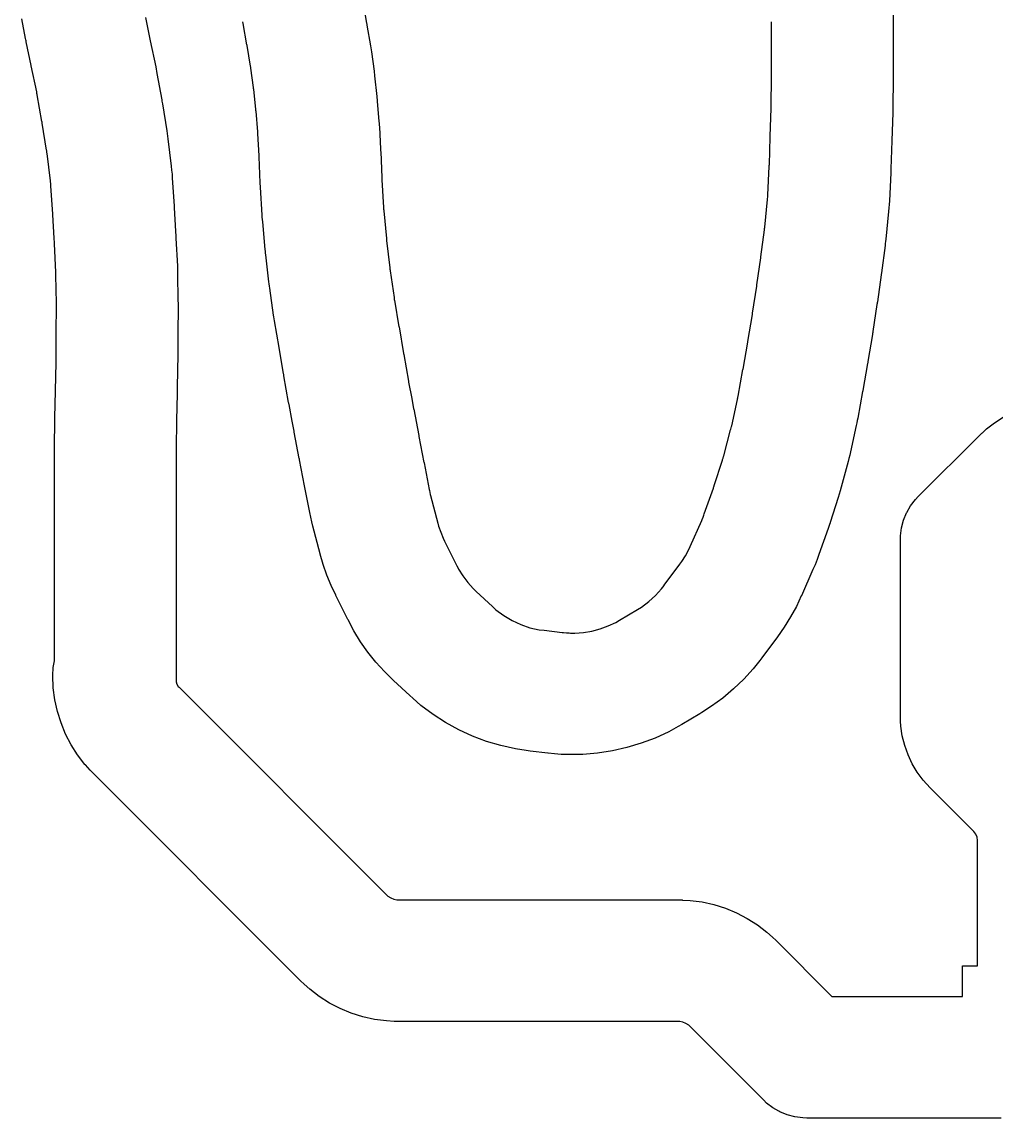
# Model space of a CAD drawing. Header units: inches. Extents: x 0.4 to 11.3, y -7.9 to -0.4.
# Drawn here: x 3.346 to 4.607, y -4.918 to -3.499 of the extents above; entities that cross this region are included whole.
import ezdxf

# ---------------------------------------------------------------- set-up
doc = ezdxf.new("R2010")
doc.units = ezdxf.units.IN
doc.header["$MEASUREMENT"] = 0
doc.layers.add('F.Cu', color=13, linetype='CONTINUOUS', true_color=0xc83434)

msp = doc.modelspace()

# ---------------------------------------------------------------- linework, layer by layer
at = {"layer": 'F.Cu', "linetype": 'CONTINUOUS'}
for p, q in [((3.7875, -3.4728), (3.7925, -3.5002)), ((4.4747, -3.4758), (4.4743, -3.4998)), ((3.351, -3.5203), (3.3462, -3.4948)), ((3.5061, -3.4929), (3.5123, -3.5232)), ((3.6322, -3.4989), (3.6321, -3.4985)), ((3.6324, -3.4996), (3.6322, -3.4989)), ((3.6325, -3.5004), (3.6324, -3.4996)), ((3.6326, -3.5008), (3.6325, -3.5004)), ((3.6375, -3.5282), (3.6326, -3.5008)), ((3.6326, -3.5008), (3.6326, -3.5008)), ((3.7925, -3.5002), (3.7925, -3.5002)), ((3.7925, -3.5002), (3.7926, -3.5011)), ((3.7926, -3.5011), (3.7928, -3.5019)), ((3.7928, -3.5019), (3.7929, -3.5028)), ((3.7929, -3.5028), (3.7929, -3.5028)), ((3.7929, -3.5028), (3.7975, -3.5299)), ((4.3166, -3.5317), (4.3169, -3.4992)), ((4.3169, -3.4992), (4.3169, -3.4987)), ((4.3169, -3.4992), (4.3169, -3.4992)), ((4.3169, -3.4992), (4.3169, -3.4992)), ((4.4743, -3.5003), (4.4741, -3.5328)), ((4.4743, -3.4998), (4.4743, -3.4998)), ((4.4743, -3.4998), (4.4743, -3.4999)), ((4.4743, -3.4999), (4.4743, -3.5001)), ((4.4743, -3.5001), (4.4743, -3.5003)), ((4.4743, -3.5003), (4.4743, -3.5003)), ((4.4743, -3.5003), (4.4743, -3.5003)), ((3.351, -3.5204), (3.351, -3.5203)), ((3.3513, -3.5218), (3.351, -3.5204)), ((3.351, -3.5204), (3.351, -3.5204)), ((3.3516, -3.5232), (3.3513, -3.5218)), ((3.3518, -3.5246), (3.3516, -3.5232)), ((3.3519, -3.5247), (3.3518, -3.5246)), ((3.3518, -3.5246), (3.3518, -3.5246)), ((3.3581, -3.555), (3.3519, -3.5247)), ((3.5123, -3.5232), (3.5123, -3.5232)), ((3.5123, -3.5232), (3.5124, -3.5233)), ((3.5124, -3.5233), (3.5124, -3.5233)), ((3.5124, -3.5233), (3.5195, -3.5569)), ((3.6375, -3.5283), (3.6375, -3.5282)), ((3.6375, -3.5282), (3.6375, -3.5282)), ((3.6376, -3.5286), (3.6375, -3.5283)), ((3.6377, -3.5289), (3.6376, -3.5286)), ((3.6377, -3.5291), (3.6377, -3.5289)), ((3.6423, -3.5562), (3.6377, -3.5291)), ((3.6377, -3.5291), (3.6377, -3.5291)), ((3.7975, -3.5299), (3.7975, -3.5299)), ((3.7975, -3.5299), (3.798, -3.5325)), ((3.798, -3.5325), (3.7983, -3.535)), ((4.3166, -3.5327), (4.3166, -3.5317)), ((4.3166, -3.5317), (4.3166, -3.5317)), ((4.3166, -3.5317), (4.3166, -3.5317)), ((4.3166, -3.5337), (4.3166, -3.5327)), ((4.4741, -3.5328), (4.4741, -3.5328)), ((4.4741, -3.5328), (4.4741, -3.5329)), ((4.4741, -3.5329), (4.4741, -3.5333)), ((3.7983, -3.535), (3.7987, -3.5376)), ((3.7987, -3.5376), (3.7987, -3.5376)), ((3.7987, -3.5376), (3.8021, -3.5625)), ((4.3166, -3.5347), (4.3166, -3.5337)), ((4.3169, -3.5687), (4.3166, -3.5347)), ((4.3166, -3.5347), (4.3166, -3.5347)), ((4.3166, -3.5347), (4.3166, -3.5347)), ((4.4741, -3.5333), (4.4741, -3.5336)), ((4.4741, -3.5336), (4.4741, -3.5337)), ((4.4741, -3.5337), (4.4741, -3.5338)), ((4.4741, -3.5338), (4.4743, -3.5677)), ((3.3581, -3.5551), (3.3581, -3.555)), ((3.3582, -3.5553), (3.3581, -3.5551)), ((3.3581, -3.5551), (3.3581, -3.5551)), ((3.3582, -3.5555), (3.3582, -3.5553)), ((3.3583, -3.5558), (3.3582, -3.5555)), ((3.3654, -3.5894), (3.3583, -3.5558)), ((3.3583, -3.5558), (3.3583, -3.5558)), ((3.3583, -3.5558), (3.3583, -3.5558)), ((3.5195, -3.5569), (3.5195, -3.5569)), ((3.5195, -3.5569), (3.52, -3.5598)), ((3.52, -3.5598), (3.5206, -3.5626)), ((3.6423, -3.5566), (3.6423, -3.5562)), ((3.6423, -3.5562), (3.6423, -3.5562)), ((3.6425, -3.5574), (3.6423, -3.5566)), ((3.6426, -3.5583), (3.6425, -3.5574)), ((3.6426, -3.5587), (3.6426, -3.5583)), ((3.646, -3.5836), (3.6426, -3.5587)), ((3.6426, -3.5587), (3.6426, -3.5587)), ((3.5206, -3.5626), (3.5211, -3.5654)), ((3.5211, -3.5654), (3.5211, -3.5654)), ((3.5211, -3.5654), (3.5272, -3.5997)), ((3.8021, -3.5625), (3.8021, -3.5625)), ((3.8021, -3.5625), (3.8023, -3.5646)), ((3.8023, -3.5646), (3.8026, -3.5666)), ((3.8026, -3.5666), (3.8028, -3.5686)), ((3.8028, -3.5686), (3.8028, -3.5686)), ((3.8028, -3.5686), (3.8057, -3.5953)), ((4.3165, -3.6075), (4.3169, -3.5708)), ((4.3169, -3.5688), (4.3169, -3.5687)), ((4.3169, -3.5691), (4.3169, -3.5688)), ((4.3169, -3.5688), (4.3169, -3.5688)), ((4.3169, -3.5698), (4.3169, -3.5691)), ((4.3169, -3.5705), (4.3169, -3.5698)), ((4.3169, -3.5708), (4.3169, -3.5705)), ((4.3169, -3.5708), (4.3169, -3.5708)), ((4.4743, -3.5724), (4.474, -3.6091)), ((4.4743, -3.5677), (4.4743, -3.5677)), ((4.4743, -3.5677), (4.4743, -3.5692)), ((4.4743, -3.5692), (4.4743, -3.5708)), ((4.4743, -3.5708), (4.4743, -3.5724)), ((4.4743, -3.5724), (4.4743, -3.5724)), ((3.3655, -3.59), (3.3654, -3.5894)), ((3.3654, -3.5894), (3.3654, -3.5894)), ((3.646, -3.5837), (3.646, -3.5836)), ((3.6461, -3.584), (3.646, -3.5837)), ((3.6462, -3.5847), (3.6461, -3.584)), ((3.6462, -3.5853), (3.6462, -3.5847)), ((3.6463, -3.5857), (3.6462, -3.5853)), ((3.6492, -3.6123), (3.6463, -3.5857)), ((3.6463, -3.5857), (3.6463, -3.5857)), ((3.3657, -3.5913), (3.3655, -3.59)), ((3.366, -3.5925), (3.3657, -3.5913)), ((3.3661, -3.5931), (3.366, -3.5925)), ((3.3661, -3.5932), (3.3661, -3.5931)), ((3.3661, -3.5931), (3.3661, -3.5931)), ((3.3722, -3.6275), (3.3661, -3.5932)), ((3.5272, -3.5997), (3.5272, -3.5997)), ((3.5272, -3.5997), (3.5273, -3.5998)), ((3.5273, -3.5998), (3.5273, -3.5998)), ((3.5273, -3.5998), (3.5273, -3.5998)), ((3.5273, -3.5998), (3.5276, -3.6015)), ((3.5276, -3.6015), (3.5279, -3.6032)), ((3.5279, -3.6032), (3.5281, -3.605)), ((3.8057, -3.5953), (3.8057, -3.5953)), ((3.8057, -3.5953), (3.8059, -3.5972)), ((3.8059, -3.5972), (3.8061, -3.5992)), ((3.8061, -3.5992), (3.8063, -3.6012)), ((3.8063, -3.6012), (3.8063, -3.6012)), ((3.8063, -3.6012), (3.8085, -3.6278)), ((3.5281, -3.605), (3.5281, -3.605)), ((3.5281, -3.605), (3.5337, -3.6399)), ((3.6492, -3.6124), (3.6492, -3.6123)), ((3.6492, -3.6127), (3.6492, -3.6124)), ((3.6493, -3.6133), (3.6492, -3.6127)), ((3.6493, -3.614), (3.6493, -3.6133)), ((3.6494, -3.6143), (3.6493, -3.614)), ((3.6516, -3.641), (3.6494, -3.6143)), ((3.6494, -3.6143), (3.6494, -3.6143)), ((4.3151, -3.6472), (4.3164, -3.6106)), ((4.3164, -3.6101), (4.3165, -3.6091)), ((4.3164, -3.6106), (4.3164, -3.6101)), ((4.3164, -3.6106), (4.3164, -3.6106)), ((4.3165, -3.608), (4.3165, -3.6075)), ((4.3165, -3.6075), (4.3165, -3.6075)), ((4.3165, -3.6091), (4.3165, -3.608)), ((4.4738, -3.6162), (4.4725, -3.6527)), ((4.4739, -3.6139), (4.4738, -3.6162)), ((4.4738, -3.6162), (4.4738, -3.6162)), ((4.474, -3.6091), (4.4739, -3.6115)), ((4.4739, -3.6115), (4.4739, -3.6139)), ((4.474, -3.6091), (4.474, -3.6091)), ((3.3723, -3.6276), (3.3722, -3.6275)), ((3.3723, -3.628), (3.3723, -3.6276)), ((3.3723, -3.6276), (3.3723, -3.6276)), ((3.3725, -3.6287), (3.3723, -3.628)), ((3.3726, -3.6295), (3.3725, -3.6287)), ((3.3726, -3.6298), (3.3726, -3.6295)), ((3.3782, -3.6648), (3.3726, -3.6298)), ((3.3726, -3.6298), (3.3726, -3.6298)), ((3.8085, -3.6278), (3.8085, -3.6278)), ((3.8085, -3.6278), (3.8087, -3.63)), ((3.8087, -3.63), (3.8089, -3.6322)), ((3.8089, -3.6322), (3.809, -3.6344)), ((3.5337, -3.6399), (3.5337, -3.6399)), ((3.5337, -3.6399), (3.5342, -3.6432)), ((3.5342, -3.6432), (3.5347, -3.6466)), ((3.5347, -3.6466), (3.5351, -3.6499)), ((3.6516, -3.6413), (3.6516, -3.641)), ((3.6516, -3.641), (3.6516, -3.641)), ((3.6517, -3.642), (3.6516, -3.6413)), ((3.6517, -3.6428), (3.6517, -3.642)), ((3.6518, -3.6431), (3.6517, -3.6428)), ((3.6534, -3.6721), (3.6518, -3.6431)), ((3.6518, -3.6431), (3.6518, -3.6431)), ((3.809, -3.6344), (3.809, -3.6344)), ((3.809, -3.6344), (3.809, -3.6344)), ((3.809, -3.6344), (3.8106, -3.6633)), ((3.5351, -3.6499), (3.5351, -3.6499)), ((3.5351, -3.6499), (3.5395, -3.6854)), ((4.314, -3.6839), (4.3151, -3.6475)), ((4.3151, -3.6474), (4.3151, -3.6472)), ((4.3151, -3.6475), (4.3151, -3.6474)), ((4.4725, -3.6527), (4.4714, -3.6889)), ((3.3783, -3.6655), (3.3782, -3.6648)), ((3.3782, -3.6648), (3.3782, -3.6648)), ((3.3786, -3.6669), (3.3783, -3.6655)), ((3.3787, -3.6684), (3.3786, -3.6669)), ((3.3788, -3.6691), (3.3787, -3.6684)), ((3.3832, -3.7045), (3.3788, -3.6691)), ((3.3788, -3.6691), (3.3788, -3.6691)), ((3.6534, -3.6723), (3.6534, -3.6721)), ((3.6534, -3.6721), (3.6534, -3.6721)), ((3.6534, -3.6726), (3.6534, -3.6723)), ((3.6534, -3.673), (3.6534, -3.6726)), ((3.6534, -3.6732), (3.6534, -3.673)), ((3.6548, -3.7071), (3.6534, -3.6732)), ((3.8106, -3.6633), (3.8106, -3.6633)), ((3.8106, -3.6633), (3.8106, -3.6633)), ((3.8106, -3.6633), (3.8107, -3.6645)), ((3.8107, -3.6645), (3.8107, -3.6656)), ((3.8107, -3.6656), (3.8108, -3.6667)), ((3.8108, -3.6667), (3.8108, -3.6667)), ((3.8108, -3.6667), (3.8122, -3.7006)), ((3.5395, -3.6854), (3.5395, -3.6854)), ((3.5395, -3.6854), (3.5401, -3.6905)), ((4.3121, -3.7224), (4.3139, -3.686)), ((4.3139, -3.6842), (4.314, -3.6839)), ((4.3139, -3.685), (4.3139, -3.6842)), ((4.3139, -3.6857), (4.3139, -3.685)), ((4.3139, -3.686), (4.3139, -3.6857)), ((4.3139, -3.686), (4.3139, -3.686)), ((4.314, -3.6839), (4.314, -3.6839)), ((4.4714, -3.6889), (4.4713, -3.6905)), ((4.4714, -3.6889), (4.4714, -3.6889)), ((3.5401, -3.6905), (3.5406, -3.6957)), ((3.5406, -3.6957), (3.5409, -3.7009)), ((3.5409, -3.7009), (3.5409, -3.7009)), ((3.5409, -3.7009), (3.5409, -3.7009)), ((3.5409, -3.7009), (3.5433, -3.737)), ((3.8122, -3.7006), (3.8122, -3.7007)), ((3.8122, -3.7007), (3.8122, -3.7007)), ((3.8122, -3.7007), (3.8122, -3.7011)), ((3.8122, -3.7011), (3.8122, -3.7019)), ((3.8122, -3.7019), (3.8123, -3.7027)), ((3.8123, -3.7027), (3.8123, -3.7031)), ((3.8123, -3.7031), (3.8123, -3.7031)), ((3.8123, -3.7031), (3.8123, -3.7031)), ((3.8123, -3.7031), (3.8145, -3.7392)), ((4.4711, -3.6939), (4.4693, -3.7302)), ((4.4712, -3.6922), (4.4711, -3.6939)), ((4.4711, -3.6939), (4.4711, -3.6939)), ((4.4711, -3.6939), (4.4711, -3.6939)), ((4.4713, -3.6905), (4.4712, -3.6922)), ((3.3833, -3.7056), (3.3832, -3.7045)), ((3.3832, -3.7045), (3.3832, -3.7045)), ((3.3835, -3.7078), (3.3833, -3.7056)), ((3.3837, -3.7101), (3.3835, -3.7078)), ((3.3838, -3.7112), (3.3837, -3.7101)), ((3.3862, -3.7473), (3.3838, -3.7112)), ((3.3838, -3.7112), (3.3838, -3.7112)), ((3.6549, -3.7089), (3.6548, -3.7071)), ((3.6548, -3.7071), (3.6548, -3.7071)), ((3.655, -3.7108), (3.6549, -3.7089)), ((3.6551, -3.7126), (3.655, -3.7108)), ((3.6573, -3.7487), (3.6551, -3.7126)), ((3.6551, -3.7126), (3.6551, -3.7126)), ((4.308, -3.7643), (4.3116, -3.7285)), ((4.3116, -3.7285), (4.3117, -3.7275)), ((4.3116, -3.7285), (4.3116, -3.7285)), ((4.3117, -3.7275), (4.3119, -3.7255)), ((4.3119, -3.7255), (4.312, -3.7235)), ((4.312, -3.7235), (4.3121, -3.7224)), ((4.3121, -3.7224), (4.3121, -3.7224)), ((4.3121, -3.7224), (4.3121, -3.7224)), ((4.4693, -3.7302), (4.4691, -3.7349)), ((4.4693, -3.7302), (4.4693, -3.7302)), ((4.4693, -3.7302), (4.4693, -3.7302)), ((4.4693, -3.7302), (4.4693, -3.7302)), ((4.4693, -3.7302), (4.4693, -3.7302)), ((3.5433, -3.737), (3.5433, -3.737)), ((3.5433, -3.737), (3.5434, -3.7377)), ((3.5434, -3.7377), (3.5434, -3.7385)), ((3.5434, -3.7385), (3.5435, -3.7393)), ((3.5435, -3.7393), (3.5435, -3.7393)), ((3.5435, -3.7393), (3.5452, -3.7695)), ((3.8145, -3.7392), (3.8145, -3.7392)), ((3.8145, -3.7392), (3.8145, -3.7393)), ((3.8145, -3.7393), (3.8145, -3.7399)), ((3.8145, -3.7399), (3.8146, -3.7412)), ((3.8146, -3.7412), (3.8147, -3.7425)), ((3.8147, -3.7425), (3.8148, -3.7432)), ((3.8148, -3.7432), (3.8148, -3.7432)), ((3.8148, -3.7432), (3.8148, -3.7432)), ((3.8148, -3.7432), (3.8181, -3.7789)), ((4.4683, -3.7443), (4.4647, -3.7801)), ((4.4687, -3.7396), (4.4683, -3.7443)), ((4.4683, -3.7443), (4.4683, -3.7443)), ((4.4691, -3.7349), (4.4687, -3.7396)), ((3.3862, -3.7475), (3.3862, -3.7473)), ((3.3862, -3.7473), (3.3862, -3.7473)), ((3.3862, -3.7473), (3.3862, -3.7473)), ((3.3862, -3.7479), (3.3862, -3.7475)), ((3.3862, -3.7482), (3.3862, -3.7479)), ((3.3862, -3.7484), (3.3862, -3.7482)), ((3.388, -3.7786), (3.3862, -3.7484)), ((3.3862, -3.7484), (3.3862, -3.7484)), ((3.3862, -3.7484), (3.3862, -3.7484)), ((3.6575, -3.7516), (3.6573, -3.7487)), ((3.6573, -3.7487), (3.6573, -3.7487)), ((3.6577, -3.7547), (3.6575, -3.7516)), ((3.658, -3.7576), (3.6577, -3.7547)), ((3.658, -3.7577), (3.658, -3.7576)), ((3.6612, -3.7933), (3.658, -3.7577)), ((3.5452, -3.7695), (3.5456, -3.7759)), ((4.303, -3.803), (4.3076, -3.7677)), ((4.3076, -3.7677), (4.3077, -3.7671)), ((4.3076, -3.7677), (4.3076, -3.7677)), ((4.3076, -3.7677), (4.3076, -3.7677)), ((4.3077, -3.7671), (4.3078, -3.766)), ((4.3078, -3.766), (4.3079, -3.7648)), ((4.3079, -3.7648), (4.308, -3.7643)), ((4.308, -3.7643), (4.308, -3.7643)), ((3.3883, -3.7849), (3.388, -3.7786)), ((3.388, -3.7786), (3.388, -3.7786)), ((3.388, -3.7786), (3.388, -3.7786)), ((3.3883, -3.7851), (3.3883, -3.7849)), ((3.3883, -3.7849), (3.3883, -3.7849)), ((3.3884, -3.7855), (3.3883, -3.7851)), ((3.3884, -3.7859), (3.3884, -3.7855)), ((3.3884, -3.7861), (3.3884, -3.7859)), ((3.3902, -3.8227), (3.3884, -3.7861)), ((3.3884, -3.7861), (3.3884, -3.7861)), ((3.5456, -3.7759), (3.5456, -3.7759)), ((3.5456, -3.7759), (3.5456, -3.7759)), ((3.5456, -3.7759), (3.5456, -3.7768)), ((3.5456, -3.7768), (3.5457, -3.7776)), ((3.5457, -3.7776), (3.5457, -3.7785)), ((3.5457, -3.7785), (3.5457, -3.7785)), ((3.5457, -3.7785), (3.5457, -3.7785)), ((3.5457, -3.7785), (3.5475, -3.8151)), ((3.8181, -3.7789), (3.8181, -3.7789)), ((3.8181, -3.7789), (3.8181, -3.7789)), ((3.8181, -3.7789), (3.8181, -3.7794)), ((3.8181, -3.7794), (3.8182, -3.7804)), ((3.8182, -3.7804), (3.8183, -3.7814)), ((3.8183, -3.7814), (3.8184, -3.7819)), ((3.8184, -3.7819), (3.8184, -3.7819)), ((3.8184, -3.7819), (3.8184, -3.7819)), ((3.8184, -3.7819), (3.8225, -3.8171)), ((4.4637, -3.7881), (4.4591, -3.8234)), ((4.4641, -3.7854), (4.4637, -3.7881)), ((4.4637, -3.7881), (4.4637, -3.7881)), ((4.4644, -3.7828), (4.4641, -3.7854)), ((4.4647, -3.7801), (4.4644, -3.7828)), ((4.4647, -3.7801), (4.4647, -3.7801)), ((3.6615, -3.7956), (3.6612, -3.7933)), ((3.6612, -3.7933), (3.6612, -3.7933)), ((3.6617, -3.7979), (3.6615, -3.7956)), ((3.662, -3.8002), (3.6617, -3.7979)), ((3.6661, -3.8354), (3.662, -3.8002)), ((3.662, -3.8002), (3.662, -3.8002)), ((3.5475, -3.8151), (3.5475, -3.8151)), ((3.5475, -3.8151), (3.5476, -3.818)), ((4.2979, -3.8393), (4.3028, -3.8042)), ((4.3028, -3.804), (4.3029, -3.8036)), ((4.3028, -3.8042), (4.3028, -3.804)), ((4.3028, -3.8042), (4.3028, -3.8042)), ((4.3029, -3.8036), (4.303, -3.8032)), ((4.303, -3.8032), (4.303, -3.803)), ((4.303, -3.803), (4.303, -3.803)), ((4.303, -3.803), (4.303, -3.803)), ((3.3902, -3.8233), (3.3902, -3.8227)), ((3.3902, -3.8227), (3.3902, -3.8227)), ((3.3902, -3.8245), (3.3902, -3.8233)), ((3.3903, -3.8258), (3.3902, -3.8245)), ((3.3903, -3.8264), (3.3903, -3.8258)), ((3.3909, -3.8628), (3.3903, -3.8264)), ((3.3903, -3.8264), (3.3903, -3.8264)), ((3.5476, -3.818), (3.5477, -3.8209)), ((3.5477, -3.8209), (3.5477, -3.8238)), ((3.5477, -3.8238), (3.5477, -3.8238)), ((3.5477, -3.8238), (3.5483, -3.8602)), ((3.8225, -3.8171), (3.8225, -3.8172)), ((3.8225, -3.8172), (3.8225, -3.8172)), ((3.8225, -3.8172), (3.8226, -3.8178)), ((3.8226, -3.8178), (3.8227, -3.819)), ((3.8227, -3.819), (3.8229, -3.8201)), ((3.8229, -3.8201), (3.823, -3.8207)), ((3.823, -3.8207), (3.823, -3.8208)), ((3.823, -3.8208), (3.823, -3.8208)), ((3.823, -3.8208), (3.828, -3.8556)), ((4.4588, -3.8262), (4.4538, -3.8612)), ((4.4589, -3.8253), (4.4588, -3.8262)), ((4.4588, -3.8262), (4.4588, -3.8262)), ((4.4588, -3.8262), (4.4588, -3.8262)), ((4.459, -3.8243), (4.4589, -3.8253)), ((4.4591, -3.8234), (4.459, -3.8243)), ((4.4591, -3.8234), (4.4591, -3.8234)), ((3.6664, -3.838), (3.6661, -3.8354)), ((3.6661, -3.8354), (3.6661, -3.8354)), ((3.6667, -3.8407), (3.6664, -3.838)), ((3.6671, -3.8433), (3.6667, -3.8407)), ((3.6671, -3.8434), (3.6671, -3.8433)), ((3.6721, -3.8782), (3.6671, -3.8434)), ((4.2923, -3.8758), (4.2977, -3.8408)), ((4.2977, -3.8405), (4.2978, -3.84)), ((4.2977, -3.8408), (4.2977, -3.8405)), ((4.2977, -3.8408), (4.2977, -3.8408)), ((4.2978, -3.8396), (4.2979, -3.8393)), ((4.2978, -3.84), (4.2978, -3.8396)), ((4.2979, -3.8393), (4.2979, -3.8393)), ((4.2979, -3.8393), (4.2979, -3.8393)), ((3.828, -3.8556), (3.828, -3.8556)), ((3.828, -3.8556), (3.828, -3.8557)), ((3.828, -3.8557), (3.8281, -3.8562)), ((3.8281, -3.8562), (3.8283, -3.8573)), ((3.8283, -3.8573), (3.8284, -3.8584)), ((3.8284, -3.8584), (3.8285, -3.8589)), ((3.8285, -3.8589), (3.8285, -3.8589)), ((3.8285, -3.8589), (3.8285, -3.859)), ((3.8285, -3.859), (3.8344, -3.8934)), ((3.3907, -3.9018), (3.3909, -3.8655)), ((3.3909, -3.8632), (3.3909, -3.8628)), ((3.3909, -3.8628), (3.3909, -3.8628)), ((3.3909, -3.8641), (3.3909, -3.8632)), ((3.3909, -3.865), (3.3909, -3.8641)), ((3.3909, -3.8654), (3.3909, -3.865)), ((3.3909, -3.8655), (3.3909, -3.8654)), ((3.5484, -3.8664), (3.5481, -3.9028)), ((3.5483, -3.8602), (3.5483, -3.8602)), ((3.5483, -3.8602), (3.5484, -3.8623)), ((3.5484, -3.8623), (3.5484, -3.8644)), ((3.5484, -3.8644), (3.5484, -3.8664)), ((3.5484, -3.8664), (3.5484, -3.8664)), ((4.4533, -3.8645), (4.448, -3.8995)), ((4.4535, -3.8634), (4.4533, -3.8645)), ((4.4533, -3.8645), (4.4533, -3.8645)), ((4.4533, -3.8645), (4.4533, -3.8645)), ((4.4537, -3.8623), (4.4535, -3.8634)), ((4.4538, -3.8612), (4.4537, -3.8623)), ((4.4538, -3.8612), (4.4538, -3.8612)), ((3.6725, -3.8806), (3.6721, -3.8782)), ((3.6721, -3.8782), (3.6721, -3.8782)), ((3.6729, -3.8831), (3.6725, -3.8806)), ((3.6733, -3.8855), (3.6729, -3.8831)), ((3.6733, -3.8856), (3.6733, -3.8855)), ((3.6792, -3.92), (3.6733, -3.8856)), ((4.2863, -3.9123), (4.2921, -3.8774)), ((4.2921, -3.8771), (4.2922, -3.8766)), ((4.2921, -3.8774), (4.2921, -3.8771)), ((4.2921, -3.8774), (4.2921, -3.8774)), ((4.2921, -3.8774), (4.2921, -3.8774)), ((4.2922, -3.8766), (4.2923, -3.8761)), ((4.2923, -3.8761), (4.2923, -3.8758)), ((4.2923, -3.8758), (4.2923, -3.8758)), ((4.2923, -3.8758), (4.2923, -3.8758)), ((3.3904, -3.9383), (3.3907, -3.902)), ((3.3907, -3.9019), (3.3907, -3.9018)), ((3.3907, -3.902), (3.3907, -3.9019)), ((3.8344, -3.8934), (3.8345, -3.8935)), ((3.8345, -3.8935), (3.8345, -3.8936)), ((3.8345, -3.8936), (3.8403, -3.928)), ((4.4476, -3.902), (4.4474, -3.9033)), ((4.4478, -3.9008), (4.4476, -3.902)), ((4.448, -3.8995), (4.4478, -3.9008)), ((4.448, -3.8995), (4.448, -3.8995)), ((3.5481, -3.9032), (3.5479, -3.9395)), ((3.5481, -3.9028), (3.5481, -3.903)), ((3.5481, -3.903), (3.5481, -3.9032)), ((4.2799, -3.9482), (4.286, -3.9135)), ((4.286, -3.9135), (4.2861, -3.9133)), ((4.286, -3.9135), (4.286, -3.9135)), ((4.2861, -3.9133), (4.2862, -3.9129)), ((4.2862, -3.9125), (4.2863, -3.9123)), ((4.2862, -3.9129), (4.2862, -3.9125)), ((4.2863, -3.9123), (4.2863, -3.9123)), ((4.4474, -3.9033), (4.4416, -3.9382)), ((4.4474, -3.9033), (4.4474, -3.9033)), ((3.6792, -3.9201), (3.6792, -3.92)), ((3.6792, -3.92), (3.6792, -3.92)), ((3.6851, -3.9545), (3.6792, -3.9201)), ((3.8403, -3.928), (3.8403, -3.9281)), ((3.8403, -3.9281), (3.8403, -3.9281)), ((3.8403, -3.9281), (3.8404, -3.9283)), ((3.8404, -3.9283), (3.8404, -3.9287)), ((3.8404, -3.9287), (3.8405, -3.929)), ((3.8405, -3.929), (3.8405, -3.9292)), ((3.8405, -3.9292), (3.8405, -3.9292)), ((3.8405, -3.9292), (3.8405, -3.9293)), ((3.8405, -3.9293), (3.8467, -3.9637)), ((3.3897, -3.9762), (3.3904, -3.9397)), ((3.3904, -3.9385), (3.3904, -3.9383)), ((3.3904, -3.9383), (3.3904, -3.9383)), ((3.3904, -3.939), (3.3904, -3.9385)), ((3.3904, -3.9394), (3.3904, -3.939)), ((3.3904, -3.9397), (3.3904, -3.9394)), ((3.3904, -3.9397), (3.3904, -3.9397)), ((3.5478, -3.9427), (3.5471, -3.9793)), ((3.5479, -3.9395), (3.5478, -3.9406)), ((3.5478, -3.9406), (3.5478, -3.9416)), ((3.5478, -3.9416), (3.5478, -3.9427)), ((3.5478, -3.9427), (3.5478, -3.9427)), ((3.5479, -3.9395), (3.5479, -3.9395)), ((3.5479, -3.9395), (3.5479, -3.9395)), ((4.4411, -3.941), (4.4349, -3.9757)), ((4.4413, -3.9401), (4.4411, -3.941)), ((4.4411, -3.941), (4.4411, -3.941)), ((4.4414, -3.9391), (4.4413, -3.9401)), ((4.4416, -3.9382), (4.4414, -3.9391)), ((4.4416, -3.9382), (4.4416, -3.9382)), ((4.4416, -3.9382), (4.4416, -3.9382)), ((3.6852, -3.9552), (3.6851, -3.9545)), ((3.6851, -3.9545), (3.6851, -3.9545)), ((3.6854, -3.9561), (3.6852, -3.9552)), ((3.6855, -3.9569), (3.6854, -3.9561)), ((3.6916, -3.9913), (3.6855, -3.9569)), ((3.6855, -3.9569), (3.6855, -3.9569)), ((4.2735, -3.9833), (4.2798, -3.9488)), ((4.2798, -3.9485), (4.2799, -3.9483)), ((4.2798, -3.9487), (4.2798, -3.9485)), ((4.2798, -3.9488), (4.2798, -3.9487)), ((4.2799, -3.9483), (4.2799, -3.9482)), ((4.2799, -3.9482), (4.2799, -3.9482)), ((3.8467, -3.9637), (3.8467, -3.9637)), ((3.8467, -3.9637), (3.8467, -3.9638)), ((3.8467, -3.9638), (3.8467, -3.9639)), ((3.8467, -3.9639), (3.8468, -3.9643)), ((3.8468, -3.9643), (3.8469, -3.9647)), ((3.8469, -3.9647), (3.8469, -3.9649)), ((3.8469, -3.9649), (3.8469, -3.9649)), ((3.8469, -3.9649), (3.8469, -3.9649)), ((3.8469, -3.9649), (3.8509, -3.9864)), ((3.3889, -4.0113), (3.3896, -3.9765)), ((3.3896, -3.9764), (3.3896, -3.9763)), ((3.3896, -3.9763), (3.3897, -3.9763)), ((3.3896, -3.9765), (3.3896, -3.9764)), ((3.3896, -3.9765), (3.3896, -3.9765)), ((3.3897, -3.9763), (3.3897, -3.9762)), ((3.3897, -3.9762), (3.3897, -3.9762)), ((3.3897, -3.9762), (3.3897, -3.9762)), ((3.5471, -3.9799), (3.5463, -4.0146)), ((3.5471, -3.9793), (3.5471, -3.9793)), ((3.5471, -3.9793), (3.5471, -3.9795)), ((3.5471, -3.9795), (3.5471, -3.9797)), ((3.5471, -3.9797), (3.5471, -3.9799)), ((3.5471, -3.9799), (3.5471, -3.9799)), ((3.8509, -3.9864), (3.8509, -3.9864)), ((3.8509, -3.9864), (3.8509, -3.9864)), ((3.8509, -3.9864), (3.8534, -3.9995)), ((4.2726, -3.9874), (4.2728, -3.9867)), ((4.2728, -3.9867), (4.2731, -3.9854)), ((4.2731, -3.9854), (4.2733, -3.984)), ((4.2733, -3.984), (4.2734, -3.9834)), ((4.2734, -3.9834), (4.2735, -3.9833)), ((4.2734, -3.9834), (4.2734, -3.9834)), ((4.4347, -3.9772), (4.4284, -4.0116)), ((4.4348, -3.9767), (4.4347, -3.9772)), ((4.4347, -3.9772), (4.4347, -3.9772)), ((4.4347, -3.9772), (4.4347, -3.9772)), ((4.4349, -3.9762), (4.4348, -3.9767)), ((4.4349, -3.9757), (4.4349, -3.9757)), ((4.4349, -3.9757), (4.4349, -3.9762)), ((3.6918, -3.9921), (3.6916, -3.9913)), ((3.6916, -3.9913), (3.6916, -3.9913)), ((3.692, -3.993), (3.6918, -3.9921)), ((3.6921, -3.9939), (3.692, -3.993)), ((3.6962, -4.0155), (3.6921, -3.9939)), ((3.6921, -3.9939), (3.6921, -3.9939)), ((3.8534, -3.9995), (3.8534, -3.9995)), ((3.8534, -3.9995), (3.8534, -3.9995)), ((3.8534, -3.9995), (3.8534, -3.9997)), ((3.8534, -3.9997), (3.8535, -3.9999)), ((3.8535, -3.9999), (3.8535, -4)), ((3.8535, -4), (3.8535, -4)), ((3.8535, -4), (3.8535, -4)), ((3.8535, -4), (3.86, -4.0342)), ((4.2652, -4.0216), (4.2726, -3.9874)), ((4.2726, -3.9874), (4.2726, -3.9874)), ((3.3886, -4.0491), (3.3889, -4.0144)), ((3.3889, -4.0114), (3.3889, -4.0113)), ((3.3889, -4.0113), (3.3889, -4.0113)), ((3.3889, -4.0124), (3.3889, -4.0114)), ((3.3889, -4.0134), (3.3889, -4.0124)), ((3.3889, -4.0143), (3.3889, -4.0134)), ((3.3889, -4.0144), (3.3889, -4.0143)), ((3.3889, -4.0144), (3.3889, -4.0144)), ((3.5463, -4.0156), (3.5461, -4.05)), ((3.5463, -4.0146), (3.5463, -4.0148)), ((3.5463, -4.0148), (3.5463, -4.0151)), ((3.5463, -4.0151), (3.5463, -4.0155)), ((3.5463, -4.0155), (3.5463, -4.0156)), ((3.6986, -4.0285), (3.6962, -4.0155)), ((3.6962, -4.0155), (3.6962, -4.0155)), ((4.4278, -4.0148), (4.4271, -4.0179)), ((4.4284, -4.0117), (4.4278, -4.0148)), ((4.4284, -4.0116), (4.4284, -4.0116)), ((4.4284, -4.0116), (4.4284, -4.0117)), ((4.4284, -4.0117), (4.4284, -4.0117)), ((4.4284, -4.0117), (4.4284, -4.0117)), ((4.6056, -4.0176), (4.6168, -4.0105)), ((3.6987, -4.0289), (3.6986, -4.0285)), ((3.6986, -4.0285), (3.6986, -4.0285)), ((3.6986, -4.0285), (3.6986, -4.0285)), ((3.6987, -4.0292), (3.6987, -4.0289)), ((3.6988, -4.0296), (3.6987, -4.0292)), ((3.7054, -4.0638), (3.6988, -4.0296)), ((3.6988, -4.0296), (3.6988, -4.0296)), ((4.2549, -4.0604), (4.2638, -4.027)), ((4.2638, -4.027), (4.2641, -4.0261)), ((4.2638, -4.027), (4.2638, -4.027)), ((4.2638, -4.027), (4.2638, -4.027)), ((4.2641, -4.0261), (4.2645, -4.0243)), ((4.2645, -4.0243), (4.265, -4.0225)), ((4.265, -4.0225), (4.2652, -4.0216)), ((4.2652, -4.0216), (4.2652, -4.0216)), ((4.4265, -4.0211), (4.419, -4.0552)), ((4.4271, -4.0179), (4.4265, -4.0211)), ((4.4265, -4.0211), (4.4265, -4.0211)), ((4.5897, -4.0306), (4.5952, -4.0256)), ((4.5952, -4.0256), (4.6056, -4.0176)), ((3.86, -4.0342), (3.86, -4.0343)), ((3.86, -4.0343), (3.86, -4.0343)), ((3.86, -4.0343), (3.8601, -4.0344)), ((3.8601, -4.0344), (3.8601, -4.0347)), ((3.8601, -4.0347), (3.8602, -4.035)), ((3.8602, -4.035), (3.8602, -4.0351)), ((3.8602, -4.0351), (3.8602, -4.0352)), ((3.8602, -4.0352), (3.8602, -4.0353)), ((3.8602, -4.0353), (3.8668, -4.069)), ((4.5067, -4.1133), (4.5855, -4.0345)), ((4.5855, -4.0345), (4.5892, -4.031)), ((4.5892, -4.031), (4.5897, -4.0306)), ((3.3886, -4.0494), (3.3886, -4.0491)), ((3.3886, -4.0497), (3.3886, -4.0494)), ((3.3886, -4.3258), (3.3886, -4.0497)), ((3.5461, -4.05), (3.5461, -4.3511)), ((4.419, -4.0552), (4.418, -4.0595)), ((4.419, -4.0552), (4.419, -4.0552)), ((3.7055, -4.0644), (3.7054, -4.0638)), ((3.7054, -4.0638), (3.7054, -4.0638)), ((3.7056, -4.0651), (3.7055, -4.0644)), ((3.7057, -4.0657), (3.7056, -4.0651)), ((3.7123, -4.0993), (3.7057, -4.0657)), ((3.8668, -4.069), (3.8668, -4.069)), ((3.8668, -4.069), (3.8669, -4.0692)), ((3.8669, -4.0692), (3.8669, -4.0693)), ((3.8669, -4.0693), (3.8669, -4.0695)), ((3.8669, -4.0695), (3.8669, -4.0695)), ((3.8669, -4.0695), (3.8736, -4.104)), ((4.2427, -4.0988), (4.2532, -4.0661)), ((4.2532, -4.0661), (4.2535, -4.0651)), ((4.2532, -4.0661), (4.2532, -4.0661)), ((4.2532, -4.0661), (4.2532, -4.0661)), ((4.2535, -4.0651), (4.2541, -4.0633)), ((4.2541, -4.0633), (4.2546, -4.0614)), ((4.2546, -4.0614), (4.2549, -4.0604)), ((4.2549, -4.0604), (4.2549, -4.0604)), ((4.4159, -4.0678), (4.407, -4.1012)), ((4.417, -4.0637), (4.4159, -4.0678)), ((4.4159, -4.0678), (4.4159, -4.0678)), ((4.418, -4.0595), (4.417, -4.0637)), ((3.7123, -4.0994), (3.7123, -4.0993)), ((3.7123, -4.0993), (3.7123, -4.0993)), ((3.7123, -4.0993), (3.7123, -4.0993)), ((3.7123, -4.0995), (3.7123, -4.0994)), ((3.7123, -4.0994), (3.7123, -4.0994)), ((3.7123, -4.0994), (3.7123, -4.0994)), ((3.719, -4.1339), (3.7123, -4.0995)), ((3.7123, -4.0995), (3.7123, -4.0995)), ((3.7123, -4.0995), (3.7123, -4.0995)), ((4.2418, -4.1016), (4.2421, -4.1005)), ((4.2421, -4.1005), (4.2425, -4.0994)), ((4.2425, -4.0994), (4.2427, -4.0989)), ((4.2427, -4.0989), (4.2427, -4.0988)), ((4.2427, -4.0988), (4.2427, -4.0988)), ((3.8736, -4.104), (3.8736, -4.104)), ((3.8736, -4.104), (3.8736, -4.104)), ((3.8736, -4.104), (3.8739, -4.1053)), ((3.8739, -4.1053), (3.8744, -4.1079)), ((3.8744, -4.1079), (3.875, -4.1104)), ((3.875, -4.1104), (3.8754, -4.1117)), ((3.8754, -4.1117), (3.8754, -4.1117)), ((3.8754, -4.1117), (3.8754, -4.1118)), ((3.8754, -4.1118), (3.8848, -4.1476)), ((4.2297, -4.1357), (4.2416, -4.1022)), ((4.2416, -4.1022), (4.2418, -4.1016)), ((4.2416, -4.1022), (4.2416, -4.1022)), ((4.4031, -4.1143), (4.3927, -4.1469)), ((4.4045, -4.11), (4.4031, -4.1142)), ((4.4031, -4.1142), (4.4031, -4.1143)), ((4.4031, -4.1143), (4.4031, -4.1143)), ((4.4031, -4.1143), (4.4031, -4.1143)), ((4.4031, -4.1143), (4.4031, -4.1143)), ((4.4058, -4.1056), (4.4045, -4.11)), ((4.407, -4.1012), (4.4058, -4.1056)), ((4.407, -4.1012), (4.407, -4.1012)), ((4.5031, -4.1171), (4.5067, -4.1133)), ((4.4919, -4.1338), (4.4969, -4.1252)), ((4.4969, -4.1252), (4.5031, -4.1171)), ((3.719, -4.134), (3.719, -4.1339)), ((3.719, -4.1339), (3.719, -4.1339)), ((3.719, -4.1339), (3.719, -4.1339)), ((3.7202, -4.1399), (3.719, -4.134)), ((3.719, -4.134), (3.719, -4.134)), ((3.7216, -4.1458), (3.7202, -4.1399)), ((4.2264, -4.1441), (4.227, -4.1428)), ((4.227, -4.1428), (4.2281, -4.14)), ((4.2281, -4.14), (4.2292, -4.1372)), ((4.2292, -4.1372), (4.2297, -4.1357)), ((4.2297, -4.1357), (4.2297, -4.1357)), ((4.4878, -4.1437), (4.4917, -4.1342)), ((4.4917, -4.1342), (4.4919, -4.1338)), ((3.723, -4.1516), (3.7216, -4.1458)), ((3.7231, -4.1517), (3.723, -4.1516)), ((3.723, -4.1516), (3.723, -4.1516)), ((3.7324, -4.1873), (3.7231, -4.1517)), ((3.7231, -4.1517), (3.7231, -4.1517)), ((3.7231, -4.1517), (3.7231, -4.1517)), ((3.8848, -4.1476), (3.8848, -4.1476)), ((3.8848, -4.1476), (3.8848, -4.1476)), ((3.8848, -4.1476), (3.8858, -4.1516)), ((3.8858, -4.1516), (3.8884, -4.1594)), ((4.2115, -4.1778), (4.2264, -4.1441)), ((4.2264, -4.1441), (4.2264, -4.1441)), ((4.39, -4.1547), (4.3782, -4.1882)), ((4.3909, -4.1521), (4.39, -4.1547)), ((4.39, -4.1547), (4.39, -4.1547)), ((4.3918, -4.1495), (4.3909, -4.1521)), ((4.3926, -4.147), (4.3918, -4.1495)), ((4.3927, -4.1469), (4.3926, -4.1469)), ((4.3926, -4.1469), (4.3926, -4.147)), ((4.3926, -4.147), (4.3926, -4.147)), ((4.3927, -4.1469), (4.3927, -4.1469)), ((4.4838, -4.1638), (4.4851, -4.1536)), ((4.4851, -4.1536), (4.4878, -4.1437)), ((3.8884, -4.1594), (3.8916, -4.1671)), ((3.8916, -4.1671), (3.8935, -4.1708)), ((3.8935, -4.1708), (3.8935, -4.1708)), ((3.8935, -4.1708), (3.8935, -4.1708)), ((3.8935, -4.1708), (3.9091, -4.2021)), ((4.4836, -4.169), (4.4838, -4.1638)), ((4.4836, -4.3978), (4.4836, -4.169)), ((4.2055, -4.1897), (4.2097, -4.1819)), ((4.2097, -4.1819), (4.2114, -4.1779)), ((4.2114, -4.1779), (4.2115, -4.1778)), ((4.2114, -4.1779), (4.2114, -4.1779)), ((3.7324, -4.1874), (3.7324, -4.1873)), ((3.7324, -4.1873), (3.7324, -4.1873)), ((3.7324, -4.1873), (3.7324, -4.1873)), ((3.7325, -4.1876), (3.7324, -4.1874)), ((3.7364, -4.2012), (3.7325, -4.1876)), ((4.1981, -4.2007), (4.2008, -4.1972)), ((4.2008, -4.1972), (4.2055, -4.1897)), ((4.3758, -4.1948), (4.3732, -4.2014)), ((4.3782, -4.1882), (4.3758, -4.1948)), ((4.3782, -4.1882), (4.3782, -4.1882)), ((3.7411, -4.2148), (3.7364, -4.2012)), ((3.9091, -4.2021), (3.9092, -4.2022)), ((3.9092, -4.2022), (3.9092, -4.2022)), ((3.9092, -4.2022), (3.9115, -4.207)), ((3.9115, -4.207), (3.9171, -4.216)), ((4.1778, -4.228), (4.1981, -4.2007)), ((4.1981, -4.2007), (4.1981, -4.2007)), ((4.3704, -4.2078), (4.3555, -4.2415)), ((4.3732, -4.2014), (4.3704, -4.2078)), ((4.3704, -4.2078), (4.3704, -4.2078)), ((3.7465, -4.2282), (3.7411, -4.2148)), ((3.7525, -4.241), (3.7465, -4.2282)), ((3.9171, -4.216), (3.9235, -4.2245)), ((3.9235, -4.2245), (3.9306, -4.2324)), ((4.1743, -4.2328), (4.1778, -4.2281)), ((4.1778, -4.2281), (4.1778, -4.228)), ((4.1778, -4.228), (4.1778, -4.228)), ((3.7526, -4.2412), (3.7525, -4.241)), ((3.7526, -4.2413), (3.7526, -4.2412)), ((3.7682, -4.2725), (3.7526, -4.2413)), ((3.7526, -4.2413), (3.7526, -4.2413)), ((3.7526, -4.2413), (3.7526, -4.2413)), ((3.9306, -4.2324), (3.9344, -4.236)), ((3.9344, -4.236), (3.9344, -4.236)), ((3.9344, -4.236), (3.9554, -4.2555)), ((4.1578, -4.2492), (4.1664, -4.2414)), ((4.1664, -4.2414), (4.1743, -4.2328)), ((4.3553, -4.2418), (4.3489, -4.2554)), ((4.3555, -4.2415), (4.3553, -4.2418)), ((4.3555, -4.2415), (4.3555, -4.2415)), ((4.3555, -4.2415), (4.3555, -4.2415)), ((4.3555, -4.2415), (4.3555, -4.2415)), ((3.9554, -4.2555), (3.9554, -4.2555)), ((3.9554, -4.2555), (3.96, -4.2598)), ((4.1433, -4.2592), (4.1484, -4.2562)), ((4.1484, -4.2562), (4.1578, -4.2492)), ((4.3489, -4.2554), (4.3415, -4.269)), ((3.96, -4.2598), (3.97, -4.2672)), ((3.97, -4.2672), (3.9808, -4.2736)), ((4.1199, -4.2731), (4.1433, -4.2592)), ((4.1433, -4.2592), (4.1433, -4.2592)), ((4.1433, -4.2592), (4.1433, -4.2592)), ((4.3415, -4.269), (4.3333, -4.2821)), ((3.7683, -4.2725), (3.7682, -4.2725)), ((3.7682, -4.2725), (3.7682, -4.2725)), ((3.7682, -4.2725), (3.7682, -4.2725)), ((3.7685, -4.2729), (3.7683, -4.2725)), ((3.776, -4.287), (3.7685, -4.2729)), ((3.9808, -4.2736), (3.9921, -4.2789)), ((3.9921, -4.2789), (4.0039, -4.2829)), ((4.0039, -4.2829), (4.0161, -4.2856)), ((4.0841, -4.2873), (4.0948, -4.2845)), ((4.0948, -4.2845), (4.1052, -4.2807)), ((4.1052, -4.2807), (4.1151, -4.276)), ((4.1151, -4.276), (4.1199, -4.2731)), ((4.1199, -4.2731), (4.1199, -4.2731)), ((4.1199, -4.2731), (4.1199, -4.2731)), ((4.3333, -4.2821), (4.3245, -4.2948)), ((3.7847, -4.3011), (3.776, -4.287)), ((4.0161, -4.2856), (4.0223, -4.2863)), ((4.0223, -4.2863), (4.0224, -4.2863)), ((4.0224, -4.2863), (4.0224, -4.2863)), ((4.0224, -4.2863), (4.0455, -4.289)), ((4.0455, -4.289), (4.0456, -4.289)), ((4.0456, -4.289), (4.0456, -4.289)), ((4.0456, -4.289), (4.0474, -4.2892)), ((4.0474, -4.2892), (4.0511, -4.2895)), ((4.0511, -4.2895), (4.0548, -4.2897)), ((4.0548, -4.2897), (4.0566, -4.2898)), ((4.0566, -4.2898), (4.0566, -4.2898)), ((4.0566, -4.2898), (4.0622, -4.2899)), ((4.0622, -4.2899), (4.0732, -4.2891)), ((4.0732, -4.2891), (4.0841, -4.2873)), ((4.3245, -4.2948), (4.3042, -4.322)), ((4.3245, -4.2948), (4.3245, -4.2948)), ((3.7942, -4.3146), (3.7847, -4.3011)), ((3.3868, -4.3343), (3.3886, -4.3258)), ((3.8045, -4.3275), (3.7942, -4.3146)), ((3.8155, -4.3398), (3.8045, -4.3275)), ((4.3017, -4.3252), (4.2929, -4.3362)), ((4.3042, -4.322), (4.3017, -4.3252)), ((3.3861, -4.345), (3.3868, -4.3343)), ((3.8273, -4.3514), (3.8155, -4.3398)), ((4.2929, -4.3362), (4.2807, -4.3496)), ((3.3868, -4.3606), (3.3861, -4.345)), ((3.5461, -4.3511), (3.5461, -4.3511)), ((3.5461, -4.3511), (3.5461, -4.3528)), ((3.5461, -4.3528), (3.5469, -4.356)), ((3.5469, -4.356), (3.5486, -4.3589)), ((3.8483, -4.3709), (3.8273, -4.3514)), ((3.8273, -4.3514), (3.8273, -4.3514)), ((3.8273, -4.3514), (3.8273, -4.3514)), ((4.2807, -4.3496), (4.2676, -4.3622)), ((3.3888, -4.3761), (3.3868, -4.3606)), ((3.5486, -4.3589), (3.5498, -4.3601)), ((3.5498, -4.3601), (3.5498, -4.3601)), ((3.5498, -4.3601), (3.8187, -4.629)), ((4.2676, -4.3622), (4.2537, -4.374)), ((3.3922, -4.3913), (3.3888, -4.3761)), ((3.8522, -4.3743), (3.8483, -4.3709)), ((3.8483, -4.3709), (3.8483, -4.3709)), ((3.8483, -4.3709), (3.8483, -4.3709)), ((3.8523, -4.3743), (3.8522, -4.3743)), ((3.8629, -4.3836), (3.8523, -4.3743)), ((3.8785, -4.3952), (3.8629, -4.3836)), ((4.2537, -4.374), (4.2391, -4.3847)), ((3.3969, -4.4062), (3.3922, -4.3913)), ((3.8948, -4.4057), (3.8785, -4.3952)), ((4.2238, -4.3945), (4.2005, -4.4084)), ((4.2239, -4.3945), (4.2238, -4.3945)), ((4.2238, -4.3945), (4.2238, -4.3945)), ((4.2238, -4.3945), (4.2238, -4.3945)), ((4.2266, -4.3927), (4.2239, -4.3945)), ((4.2391, -4.3847), (4.2266, -4.3927)), ((4.4838, -4.4029), (4.4836, -4.3978)), ((3.4028, -4.4206), (3.3969, -4.4062)), ((3.9118, -4.4151), (3.8948, -4.4057)), ((4.1959, -4.4109), (4.1836, -4.4177)), ((4.196, -4.4109), (4.1959, -4.4109)), ((4.2005, -4.4084), (4.196, -4.4109)), ((4.4839, -4.4039), (4.4838, -4.4029)), ((4.4842, -4.4105), (4.4839, -4.4039)), ((4.4861, -4.4231), (4.4842, -4.4105)), ((3.41, -4.4344), (3.4028, -4.4206)), ((3.9294, -4.4232), (3.9118, -4.4151)), ((3.9476, -4.4301), (3.9294, -4.4232)), ((4.1661, -4.4258), (4.148, -4.4326)), ((4.1836, -4.4177), (4.1661, -4.4258)), ((4.4892, -4.4355), (4.4861, -4.4231)), ((3.4184, -4.4476), (3.41, -4.4344)), ((3.9662, -4.4356), (3.9476, -4.4301)), ((3.9852, -4.4399), (3.9662, -4.4356)), ((3.9991, -4.442), (3.9852, -4.4399)), ((4.1295, -4.4382), (4.1107, -4.4425)), ((4.148, -4.4326), (4.1295, -4.4382)), ((4.4935, -4.4475), (4.4892, -4.4355)), ((3.4279, -4.4599), (3.4184, -4.4476)), ((4.0042, -4.4427), (3.9991, -4.442)), ((3.9991, -4.442), (3.9991, -4.442)), ((4.0273, -4.4454), (4.0042, -4.4427)), ((4.0274, -4.4454), (4.0273, -4.4454)), ((4.0358, -4.4463), (4.0274, -4.4454)), ((4.0444, -4.4469), (4.0358, -4.4463)), ((4.053, -4.4472), (4.0444, -4.4469)), ((4.0723, -4.447), (4.053, -4.4472)), ((4.053, -4.4472), (4.053, -4.4472)), ((4.0916, -4.4454), (4.0723, -4.447)), ((4.1107, -4.4425), (4.0916, -4.4454)), ((4.4989, -4.459), (4.4935, -4.4475)), ((3.4284, -4.4605), (3.4279, -4.4599)), ((3.4345, -4.4672), (3.4284, -4.4605)), ((3.4284, -4.4605), (3.4284, -4.4605)), ((3.4349, -4.4677), (3.4345, -4.4672)), ((3.4384, -4.4714), (3.4349, -4.4677)), ((4.5055, -4.4699), (4.4989, -4.459)), ((3.7074, -4.7404), (3.4384, -4.4714)), ((3.4384, -4.4714), (3.4384, -4.4714)), ((3.4384, -4.4714), (3.4384, -4.4714)), ((4.5131, -4.4802), (4.5055, -4.4699)), ((4.5175, -4.4851), (4.5131, -4.4802)), ((4.5181, -4.4859), (4.5175, -4.4851)), ((4.5216, -4.4896), (4.5181, -4.4859)), ((4.5217, -4.4896), (4.5216, -4.4896)), ((4.5216, -4.4896), (4.5216, -4.4896)), ((4.5216, -4.4896), (4.5216, -4.4896)), ((4.5217, -4.4897), (4.5217, -4.4896)), ((4.5774, -4.5454), (4.5217, -4.4897)), ((4.5217, -4.4897), (4.5217, -4.4897)), ((4.5789, -4.5468), (4.5774, -4.5454)), ((4.5774, -4.5454), (4.5774, -4.5454)), ((4.5812, -4.5503), (4.5789, -4.5468)), ((4.5828, -4.5542), (4.5812, -4.5503)), ((4.5836, -4.5583), (4.5828, -4.5542)), ((4.5836, -4.5604), (4.5836, -4.5583)), ((4.5836, -4.7206), (4.5836, -4.5604)), ((3.8187, -4.629), (3.8187, -4.629)), ((3.8187, -4.629), (3.8202, -4.6305)), ((3.8202, -4.6305), (3.8237, -4.6328)), ((3.8237, -4.6328), (3.8276, -4.6344)), ((3.8276, -4.6344), (3.8317, -4.6352)), ((3.8317, -4.6352), (3.8338, -4.6352)), ((3.8338, -4.6352), (4.1959, -4.6352)), ((4.1959, -4.6352), (4.2011, -4.6354)), ((4.2011, -4.6354), (4.2017, -4.6355)), ((4.2017, -4.6355), (4.2115, -4.6359)), ((4.2115, -4.6359), (4.227, -4.638)), ((4.227, -4.638), (4.2422, -4.6413)), ((4.2422, -4.6413), (4.2571, -4.646)), ((4.2571, -4.646), (4.2715, -4.652)), ((4.2715, -4.652), (4.2853, -4.6592)), ((4.2853, -4.6592), (4.2984, -4.6676)), ((4.2984, -4.6676), (4.3108, -4.6771)), ((4.3108, -4.6771), (4.318, -4.6837)), ((4.318, -4.6837), (4.3185, -4.6841)), ((4.3185, -4.6841), (4.3223, -4.6876)), ((4.3223, -4.6876), (4.3223, -4.6876)), ((4.3223, -4.6876), (4.3223, -4.6876)), ((4.3223, -4.6876), (4.395, -4.7602)), ((4.5639, -4.7602), (4.5639, -4.7206)), ((4.5639, -4.7206), (4.5836, -4.7206)), ((3.7111, -4.7439), (3.7074, -4.7404)), ((3.7074, -4.7404), (3.7074, -4.7404)), ((3.7074, -4.7404), (3.7074, -4.7404)), ((3.7116, -4.7443), (3.7111, -4.7439)), ((3.7189, -4.7509), (3.7116, -4.7443)), ((3.7312, -4.7604), (3.7189, -4.7509)), ((3.7444, -4.7688), (3.7312, -4.7604)), ((4.395, -4.7602), (4.5639, -4.7602)), ((3.7582, -4.776), (3.7444, -4.7688)), ((3.7726, -4.7819), (3.7582, -4.776)), ((3.7875, -4.7866), (3.7726, -4.7819)), ((3.8027, -4.79), (3.7875, -4.7866)), ((3.8182, -4.792), (3.8027, -4.79)), ((3.828, -4.7925), (3.8182, -4.792)), ((3.8286, -4.7925), (3.828, -4.7925)), ((3.8338, -4.7927), (3.8286, -4.7925)), ((4.1959, -4.7927), (3.8338, -4.7927)), ((4.198, -4.7927), (4.1959, -4.7927)), ((4.2021, -4.7935), (4.198, -4.7927)), ((4.206, -4.7951), (4.2021, -4.7935)), ((4.2095, -4.7975), (4.206, -4.7951)), ((4.211, -4.7989), (4.2095, -4.7975)), ((4.3067, -4.8947), (4.211, -4.7989)), ((4.211, -4.7989), (4.211, -4.7989)), ((4.3104, -4.8982), (4.3067, -4.8947)), ((4.3186, -4.9044), (4.3104, -4.8982)), ((4.3264, -4.9089), (4.3186, -4.9044)), ((4.3275, -4.9096), (4.3264, -4.9089)), ((4.337, -4.9135), (4.3275, -4.9096)), ((4.347, -4.9162), (4.337, -4.9135)), ((4.3572, -4.9175), (4.347, -4.9162)), ((4.3623, -4.9177), (4.3572, -4.9175)), ((4.6141, -4.9177), (4.3623, -4.9177))]:
    msp.add_line(p, q, dxfattribs=at)

doc.saveas('drawing.dxf')
